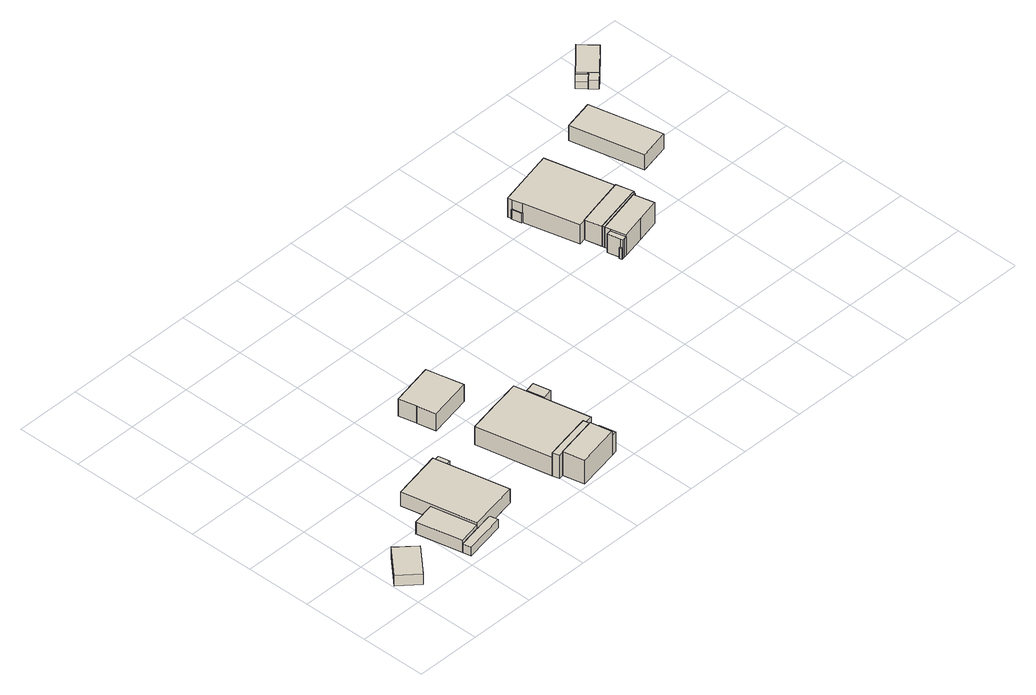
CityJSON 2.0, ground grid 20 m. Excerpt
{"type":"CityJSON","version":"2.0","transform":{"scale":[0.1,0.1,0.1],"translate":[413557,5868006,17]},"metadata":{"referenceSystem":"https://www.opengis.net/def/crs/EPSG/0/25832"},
"CityObjects":{
"building1":{"type":"Building","attributes":{"Gemeindeschluessel":"03454042","BezugspunktDach":"4000","AbsoluteHoehe":"17.572","MittlereTraufHoehe":"21.072","Firsthoehe":"21.072","function":"31001_2000","measuredHeight":3.5},"address":[{"country":"Germany","locality":"Rastdorf"}],"geometry":[{"type":"MultiSurface","lod":"1","boundaries":[[[0,1,2,3]],[[4,5,6,7]],[[4,7,3,2]],[[5,4,2,1]],[[6,5,1,0]],[[7,6,0,3]]]}]},
"building2":{"type":"Building","attributes":{"Gemeindeschluessel":"03454042","AbsoluteHoehe":"17.794","MittlereTraufHoehe":"20.849","Firsthoehe":"24.07","function":"31001_2000","roofType":"3100","measuredHeight":6.28},"address":[{"country":"Germany","locality":"Rastdorf"}],"children":["building2-1","building2-2","building2-3"],"geometry":[{"type":"MultiSurface","lod":"1","boundaries":[[[8,9,10,11]],[[12,13,14,15]],[[10,12,16,17,18,11]],[[9,19,20,21,12,10]],[[8,14,22,23,24,9]],[[15,14,8,11]],[[17,16,15,18]],[[19,13,21,20]],[[23,22,13,24]]]}]},
"building2-1":{"type":"BuildingPart","attributes":{"AbsoluteHoehe":"17.794","MittlereTraufHoehe":"20.72","Firsthoehe":"21.021","roofType":"2100","measuredHeight":3.23},"parents":["building2"],"geometry":[{"type":"MultiSurface","lod":"1","boundaries":[[[25,20,26,27]],[[28,21,29,30]],[[28,30,27,26]],[[29,21,20,25]],[[30,29,25,27]],[[20,21,13,19]],[[19,13,28,26]]]}]},
"building2-2":{"type":"BuildingPart","attributes":{"AbsoluteHoehe":"17.794","MittlereTraufHoehe":"20.849","Firsthoehe":"22.844","roofType":"5000","measuredHeight":5.05},"parents":["building2"],"geometry":[{"type":"MultiSurface","lod":"1","boundaries":[[[31,24,23,32]],[[22,13,28,33]],[[22,33,32,23]],[[31,26,19,24]],[[33,28,31,32]],[[13,22,23,24]],[[28,13,19,26]]]}]},
"building2-3":{"type":"BuildingPart","attributes":{"BezugspunktDach":"4000","AbsoluteHoehe":"17.794","MittlereTraufHoehe":"21.294","Firsthoehe":"21.294","measuredHeight":3.5},"parents":["building2"],"geometry":[{"type":"MultiSurface","lod":"1","boundaries":[[[17,34,35,18]],[[36,37,16,15]],[[36,15,18,35]],[[37,36,35,34]],[[16,37,34,17]],[[15,16,17,18]]]}]},
"building3":{"type":"Building","attributes":{"Gemeindeschluessel":"03454042","AbsoluteHoehe":"18.012","MittlereTraufHoehe":"24.538","Firsthoehe":"27.555","function":"31001_1000","roofType":"3100","measuredHeight":9.54},"address":[{"country":"Germany","locality":"Rastdorf","thoroughfareNumber":"25","thoroughfareName":"Nordstraße"}],"children":["building3-1"],"geometry":[{"type":"MultiSurface","lod":"1","boundaries":[[[38,39,40,41]],[[42,43,44,45]],[[40,46,47,48,45,41]],[[43,42,40,39]],[[44,43,39,38]],[[45,44,38,41]],[[46,42,48,47]]]}]},
"building3-1":{"type":"BuildingPart","attributes":{"AbsoluteHoehe":"18.012","MittlereTraufHoehe":"24.538","Firsthoehe":"24.538","roofType":"1000","measuredHeight":6.53},"parents":["building3"],"geometry":[{"type":"MultiSurface","lod":"1","boundaries":[[[47,46,49,50]],[[51,42,48,52]],[[51,52,50,49]],[[42,51,49,46]],[[52,48,47,50]],[[47,48,42,46]]]}]},
"building4":{"type":"Building","attributes":{"Gemeindeschluessel":"03454042","AbsoluteHoehe":"17.953","MittlereTraufHoehe":"23.54","Firsthoehe":"25.081","function":"31001_2720","roofType":"3100","measuredHeight":7.13},"address":[{"country":"Germany","locality":"Rastdorf"}],"geometry":[{"type":"MultiSurface","lod":"1","boundaries":[[[53,54,55,56,57,58,59,60]],[[61,62,63,64,65,66,67,68]],[[61,68,60,59]],[[62,61,59,58]],[[63,62,58,57]],[[64,63,57,56]],[[65,64,56,55]],[[66,65,55,54]],[[67,66,54,53]],[[68,67,53,60]]]}]},
"building5":{"type":"Building","attributes":{"Gemeindeschluessel":"03454042","AbsoluteHoehe":"18.03","MittlereTraufHoehe":"22.997","Firsthoehe":"27.823","function":"31001_2000","roofType":"3100","measuredHeight":9.79},"address":[{"country":"Germany","locality":"Rastdorf"}],"children":["building5-1"],"geometry":[{"type":"MultiSurface","lod":"1","boundaries":[[[69,70,71,72,73,74,75]],[[76,77,78,79,80,81,82]],[[77,76,74,73]],[[78,77,73,72]],[[79,78,72,71]],[[80,79,71,70]],[[81,80,70,69]],[[74,76,83,84]],[[84,83,82,75]],[[82,81,69,75]]]}]},
"building5-1":{"type":"BuildingPart","attributes":{"AbsoluteHoehe":"18.03","MittlereTraufHoehe":"24.945","Firsthoehe":"27.765","roofType":"3100","measuredHeight":9.73},"parents":["building5"],"geometry":[{"type":"MultiSurface","lod":"1","boundaries":[[[85,86,87,88,89,90,91]],[[76,83,81,45,92,44,93]],[[76,93,91,90]],[[89,84,74,90]],[[88,69,75,84,89]],[[45,81,88,87]],[[92,45,87,86]],[[44,92,86,85]],[[93,44,85,91]],[[84,83,76,74]],[[75,82,83,84]],[[69,81,82,75]]]}]},
"building6":{"type":"Building","attributes":{"Gemeindeschluessel":"03454042","BezugspunktDach":"4000","AbsoluteHoehe":"18.076","MittlereTraufHoehe":"21.576","Firsthoehe":"21.576","function":"31001_2000","measuredHeight":3.5},"address":[{"country":"Germany","locality":"Rastdorf"}],"geometry":[{"type":"MultiSurface","lod":"1","boundaries":[[[94,95,96,97]],[[98,99,100,101]],[[98,101,97,96]],[[99,98,96,95]],[[100,99,95,94]],[[101,100,94,97]]]}]},
"building7":{"type":"Building","attributes":{"Gemeindeschluessel":"03454042","AbsoluteHoehe":"17.715","MittlereTraufHoehe":"22.438","Firsthoehe":"27.057","function":"31001_1000","roofType":"3100","measuredHeight":9.34},"address":[{"country":"Germany","locality":"Rastdorf","thoroughfareNumber":"26","thoroughfareName":"Nordstraße"}],"children":["building7-1","building7-2","building7-3","building7-4","building7-5","building7-6"],"geometry":[{"type":"MultiSurface","lod":"1","boundaries":[[[102,103,104,105,106,107,108,109,110]],[[111,112,113,114,115,116,117,118,119]],[[109,120,121,122]],[[112,111,109,108]],[[113,112,108,107]],[[114,113,107,106]],[[115,114,106,105]],[[118,117,103,102]],[[119,118,102,110]],[[120,111,123,121]],[[104,116,124,125]],[[125,124,115,105]],[[117,116,104,103]]]}]},
"building7-1":{"type":"BuildingPart","attributes":{"AbsoluteHoehe":"17.715","MittlereTraufHoehe":"23.556","Firsthoehe":"24.601","roofType":"3100","measuredHeight":6.89},"parents":["building7"],"geometry":[{"type":"MultiSurface","lod":"1","boundaries":[[[126,127,128,129,130,131,132]],[[133,134,135,136,137,138,139]],[[133,139,132,131]],[[134,133,131,130]],[[135,134,130,129]],[[137,136,128,127]],[[138,137,127,126]],[[132,140,141,126]],[[136,135,129,128]],[[140,139,138,141]]]}]},
"building7-2":{"type":"BuildingPart","attributes":{"AbsoluteHoehe":"17.715","MittlereTraufHoehe":"23.34","Firsthoehe":"27.424","roofType":"3100","measuredHeight":9.71},"parents":["building7"],"geometry":[{"type":"MultiSurface","lod":"1","boundaries":[[[142,143,144,145,146,147,148]],[[149,150,151,152,153,136,135]],[[149,135,148,147]],[[146,154,155,147]],[[145,156,157,154,146]],[[152,151,145,144]],[[153,152,144,143]],[[136,153,143,142]],[[148,129,128,142]],[[154,150,149,155]],[[157,158,150,154]],[[156,151,158,157]],[[129,135,136,128]]]}]},
"building7-3":{"type":"BuildingPart","attributes":{"AbsoluteHoehe":"17.715","MittlereTraufHoehe":"23.256","Firsthoehe":"27.548","roofType":"3100","measuredHeight":9.83},"parents":["building7"],"geometry":[{"type":"MultiSurface","lod":"1","boundaries":[[[156,159,160,161,162,155,157]],[[149,163,164,165,166,151,158]],[[163,149,155,162]],[[161,167,168,162]],[[160,169,170,167,161]],[[166,165,160,159]],[[151,166,159,156]],[[155,149,150,154]],[[154,150,158,157]],[[167,164,163,168]],[[170,171,164,167]],[[169,165,171,170]],[[158,151,156,157]]]}]},
"building7-4":{"type":"BuildingPart","attributes":{"AbsoluteHoehe":"17.715","MittlereTraufHoehe":"23.1","Firsthoehe":"27.252","roofType":"3100","measuredHeight":9.54},"parents":["building7"],"geometry":[{"type":"MultiSurface","lod":"1","boundaries":[[[169,172,173,174,175,168,170]],[[163,117,124,115,176,165,171]],[[117,163,168,175]],[[174,125,104,103,175]],[[173,105,125,174]],[[176,115,173,172]],[[165,176,172,169]],[[168,163,164,167]],[[167,164,171,170]],[[125,124,116,104]],[[104,116,117,103]],[[115,124,125,105]],[[171,165,169,170]]]}]},
"building7-5":{"type":"BuildingPart","attributes":{"AbsoluteHoehe":"17.715","MittlereTraufHoehe":"20.924","Firsthoehe":"20.924","roofType":"1000","measuredHeight":3.21},"parents":["building7"],"geometry":[{"type":"MultiSurface","lod":"1","boundaries":[[[177,178,120,179]],[[111,119,180,181]],[[111,181,179,120]],[[180,119,178,177]],[[181,180,177,179]],[[119,111,120,178]]]}]},
"building7-6":{"type":"BuildingPart","attributes":{"BezugspunktDach":"4000","AbsoluteHoehe":"17.715","MittlereTraufHoehe":"21.215","Firsthoehe":"21.215","measuredHeight":3.5},"parents":["building7"],"geometry":[{"type":"MultiSurface","lod":"1","boundaries":[[[182,141,140,183]],[[139,138,184,185]],[[139,185,183,140]],[[184,138,141,182]],[[185,184,182,183]],[[138,139,140,141]]]}]},
"building8":{"type":"Building","attributes":{"Gemeindeschluessel":"03454042","AbsoluteHoehe":"17.452","MittlereTraufHoehe":"20.516","Firsthoehe":"24.485","function":"31001_2000","roofType":"3100","measuredHeight":7.03},"address":[{"country":"Germany","locality":"Rastdorf"}],"geometry":[{"type":"MultiSurface","lod":"1","boundaries":[[[186,187,188,189]],[[190,191,192,193]],[[190,193,189,188]],[[191,190,188,187]],[[192,191,187,186]],[[193,192,186,189]]]}]},
"building9":{"type":"Building","attributes":{"Gemeindeschluessel":"03454042","AbsoluteHoehe":"17.012","MittlereTraufHoehe":"19.793","Firsthoehe":"19.793","function":"31001_2000","roofType":"1000","measuredHeight":2.78},"address":[{"country":"Germany","locality":"Rastdorf"}],"geometry":[{"type":"MultiSurface","lod":"1","boundaries":[[[194,195,196,197]],[[198,199,200,201]],[[198,201,197,196]],[[199,198,196,195]],[[200,199,195,194]],[[201,200,194,197]]]}]},
"building10":{"type":"Building","attributes":{"Gemeindeschluessel":"03454042","AbsoluteHoehe":"17.016","MittlereTraufHoehe":"19.611","Firsthoehe":"20.197","function":"31001_2000","roofType":"3100","measuredHeight":3.18},"address":[{"country":"Germany","locality":"Rastdorf"}],"children":["building10-1"],"geometry":[{"type":"MultiSurface","lod":"1","boundaries":[[[202,203,204,205,206,207,208,209]],[[201,210,211,212,213,214,215,198]],[[201,198,209,208]],[[207,216,217,208]],[[206,218,216,207]],[[212,211,206,205]],[[213,212,205,204]],[[214,213,204,203]],[[215,214,203,202]],[[198,215,202,209]],[[216,210,201,217]],[[211,210,216,218]]]}]},
"building10-1":{"type":"BuildingPart","attributes":{"AbsoluteHoehe":"17.016","MittlereTraufHoehe":"19.277","Firsthoehe":"19.277","roofType":"1000","measuredHeight":2.26},"parents":["building10"],"geometry":[{"type":"MultiSurface","lod":"1","boundaries":[[[219,217,218,220]],[[211,201,200,221]],[[211,221,220,218]],[[200,201,217,219]],[[221,200,219,220]],[[217,201,210,216]],[[216,210,211,218]]]}]}
},
"vertices":[
[55,34,41],[130,115,41],[76,165,41],[1,84,41],[76,165,6],[130,115,6],[55,34,6],[1,84,6],
[237,285,55],[283,60,55],[437,91,55],[390,316,55],[437,91,8],[283,60,8],[237,285,8],[390,316,8],[398,281,8],[398,281,43],[390,316,43],[283,60,37],[339,71,37],[339,71,8],[255,197,8],[255,197,48],[283,60,48],
[345,46,37],[213,45,37],[218,20,37],[213,45,8],[345,46,8],[218,20,8],
[213,45,48],[185,182,48],[185,182,8],
[422,287,43],[415,321,43],[415,321,8],[422,287,8],
[606,66,90],[619,2,90],[749,28,90],[736,93,90],[749,28,10],[619,2,10],[606,66,10],[736,93,10],[749,28,75],[739,77,75],[739,77,10],
[766,32,75],[756,80,75],[766,32,10],[756,80,10],
[512,419,67],[644,447,67],[632,503,67],[627,526,67],[620,558,67],[488,530,67],[500,477,67],[500,474,67],[500,477,10],[488,530,10],[620,558,10],[627,526,10],[632,503,10],[644,447,10],[512,419,10],[500,474,10],
[732,113,71],[769,121,71],[723,348,71],[631,330,71],[540,311,71],[586,84,71],[678,102,71],[586,84,10],[540,311,10],[631,330,10],[723,348,10],[769,121,10],[732,113,10],[678,102,10],[659,99,10],[659,99,71],
[606,66,87],[663,78,87],[736,93,87],[732,113,87],[659,99,87],[586,84,87],[591,63,87],[663,78,10],[591,63,10],
[765,280,46],[796,287,46],[785,339,46],[754,332,46],[785,339,11],[796,287,11],[765,280,11],[754,332,11],
[1298,658,70],[1318,662,70],[1386,678,70],[1473,699,70],[1425,906,70],[1337,886,70],[1249,865,70],[1252,852,70],[1259,822,70],[1252,852,7],[1249,865,7],[1337,886,7],[1425,906,7],[1473,699,7],[1386,678,7],[1318,662,7],[1298,658,7],[1259,822,7],[1252,852,39],[1259,823,39],[1259,823,70],[1259,823,7],[1395,681,7],[1395,681,70],
[1332,539,69],[1339,541,69],[1346,542,69],[1335,588,69],[1328,587,69],[1321,585,69],[1330,548,69],[1321,585,7],[1328,587,7],[1335,588,7],[1346,542,7],[1339,541,7],[1332,539,7],[1330,548,7],[1330,548,42],[1332,539,42],
[1346,542,76],[1417,559,76],[1487,576,76],[1473,637,76],[1402,620,76],[1331,603,76],[1335,588,76],[1331,603,7],[1402,620,7],[1473,637,7],[1487,576,7],[1417,559,7],[1402,620,75],[1331,603,75],[1473,637,75],[1406,621,75],[1406,621,7],
[1480,638,75],[1478,645,75],[1404,628,75],[1330,611,75],[1330,611,7],[1404,628,7],[1478,645,7],[1480,638,7],[1404,628,73],[1330,611,73],[1478,645,73],[1408,629,73],[1408,629,7],
[1486,647,73],[1473,699,73],[1395,681,73],[1318,662,73],[1486,647,7],
[1256,822,39],[1259,822,39],[1249,852,39],[1256,822,7],[1249,852,7],
[1327,538,42],[1325,547,42],[1327,538,7],[1325,547,7],
[1574,959,55],[1623,740,55],[1717,761,55],[1668,980,55],[1717,761,5],[1623,740,5],[1574,959,5],[1668,980,5],
[1760,1066,28],[1779,1045,28],[1802,1066,28],[1784,1087,28],[1802,1066,0],[1779,1045,0],[1760,1066,0],[1784,1087,0],
[1883,1140,27],[1862,1163,27],[1841,1186,27],[1794,1142,27],[1761,1112,27],[1782,1089,27],[1784,1087,27],[1802,1066,27],[1782,1089,0],[1761,1112,0],[1794,1142,0],[1841,1186,0],[1862,1163,0],[1883,1140,0],[1782,1089,23],[1784,1087,23],[1761,1112,23],
[1760,1066,23],[1738,1090,23],[1738,1090,0]
]}
